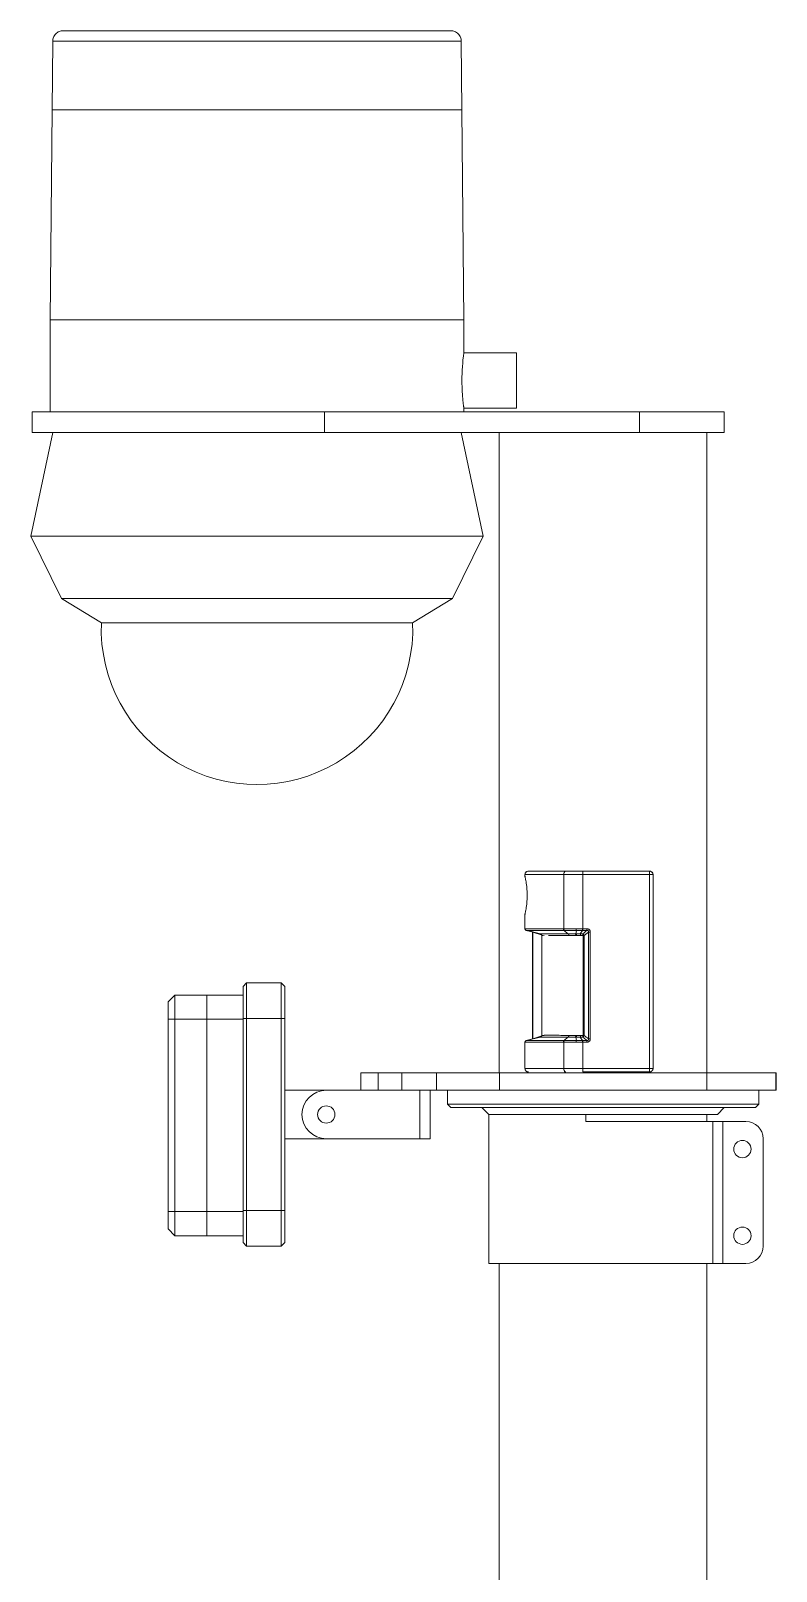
# Model space of a CAD drawing. Header units: millimetres. Extents: x 744 to 5705, y 930 to 4879.
# Drawn here: x 1997 to 2212.4, y 4434.3 to 4879.2 of the extents above; entities that cross this region are included whole.
import ezdxf

# ---------------------------------------------------------------- set-up
doc = ezdxf.new("R2010")
doc.units = ezdxf.units.MM
doc.header["$MEASUREMENT"] = 0

msp = doc.modelspace()

# ---------------------------------------------------------------- linework, layer by layer
at = {"color": 7, "linetype": 'Continuous', "lineweight": 15, "true_color": 0xffffff}
for p, q in [((2003.36, 4876.22), (2003.19, 4856.34)), ((2121.42, 4876.22), (2003.36, 4876.22)), ((2006.36, 4879.19), (2118.42, 4879.19)), ((2118.42, 4879.19), (2006.36, 4879.19)), ((2121.6, 4856.34), (2121.42, 4876.22)), ((2002.64, 4795.69), (2003.19, 4856.34)), ((2003.19, 4856.34), (2121.6, 4856.34)), ((2121.6, 4856.34), (2122.14, 4795.69)), ((2002.64, 4769.19), (2002.64, 4795.69)), ((2122.14, 4795.69), (2002.64, 4795.69)), ((2122.14, 4795.69), (2122.14, 4786.19)), ((2122.14, 4786.19), (2137.39, 4786.19)), ((2137.39, 4786.19), (2137.39, 4770.19)), ((2122.14, 4770.19), (2122.14, 4769.19)), ((2137.39, 4770.19), (2122.14, 4770.19)), ((1997.39, 4763.19), (1997.39, 4769.19)), ((2081.89, 4769.19), (1997.39, 4769.19)), ((2081.89, 4769.19), (2081.89, 4763.19)), ((2172.89, 4769.19), (2081.89, 4769.19)), ((2172.89, 4769.19), (2172.89, 4763.19)), ((2197.39, 4769.19), (2172.89, 4769.19)), ((2197.39, 4769.19), (2197.39, 4763.19)), ((1997.04, 4733.19), (2003.39, 4763.19)), ((2081.89, 4763.19), (1997.39, 4763.19)), ((2172.89, 4763.19), (2081.89, 4763.19)), ((2121.39, 4763.19), (2127.74, 4733.19)), ((2132.39, 4578.19), (2132.39, 4763.19)), ((2197.39, 4763.19), (2172.89, 4763.19)), ((2192.39, 4763.19), (2192.39, 4578.19)), ((2005.89, 4715.19), (1997.04, 4733.19)), ((2127.74, 4733.19), (1997.04, 4733.19)), ((2127.74, 4733.19), (2118.89, 4715.19)), ((2017.42, 4708.19), (2005.89, 4715.19)), ((2118.89, 4715.19), (2005.89, 4715.19)), ((2118.89, 4715.19), (2107.36, 4708.19)), ((2107.36, 4708.19), (2017.42, 4708.19)), ((2017.42, 4708.19), (2062.39, 4708.19)), ((2062.39, 4708.19), (2107.36, 4708.19)), ((2151.58, 4636.49), (2140.81, 4636.49)), ((2156.53, 4636.49), (2151.58, 4636.49)), ((2156.53, 4636.49), (2156.53, 4635.49)), ((2175.81, 4636.49), (2156.53, 4636.49)), ((2139.81, 4634.99), (2139.81, 4635.49)), ((2156.53, 4635.49), (2151.03, 4635.49)), ((2151.03, 4619.85), (2151.03, 4635.49)), ((2156.53, 4635.49), (2175.81, 4635.49)), ((2156.53, 4619.84), (2156.53, 4635.49)), ((2175.81, 4579.49), (2175.81, 4635.49)), ((2175.81, 4635.49), (2176.81, 4635.49)), ((2176.81, 4579.49), (2176.81, 4635.49)), ((2139.81, 4619.85), (2139.81, 4623.99)), ((2140.19, 4619.36), (2144.33, 4618.34)), ((2144.33, 4618.34), (2140.5, 4619.29)), ((2141.94, 4618.88), (2141.94, 4618.94)), ((2141.94, 4588.03), (2141.94, 4618.88)), ((2142.12, 4618.88), (2142.12, 4588.03)), ((2144.26, 4618.35), (2144.29, 4618.35)), ((2152.24, 4618.35), (2151.13, 4619.37)), ((2154.52, 4618.36), (2154.67, 4619.36)), ((2156.46, 4619.36), (2155.72, 4618.36)), ((2157.71, 4619.83), (2156.53, 4619.84)), ((2158.67, 4618.89), (2158.2, 4618.89)), ((2158.2, 4588.02), (2158.2, 4618.89)), ((2158.67, 4588.02), (2158.67, 4618.89)), ((2144.68, 4589.05), (2144.68, 4617.86)), ((2144.69, 4617.86), (2144.71, 4617.86)), ((2145.29, 4617.86), (2145.38, 4617.86)), ((2156.53, 4617.89), (2156.53, 4617.89)), ((2156.58, 4589.02), (2156.58, 4617.89)), ((2156.58, 4617.89), (2156.58, 4589.02)), ((2156.89, 4589.02), (2156.89, 4617.89)), ((2036.69, 4598.69), (2038.69, 4600.69)), ((2038.69, 4593.69), (2038.69, 4600.69)), ((2038.69, 4600.69), (2047.89, 4600.69)), ((2058.39, 4600.69), (2047.89, 4600.69)), ((2047.89, 4600.69), (2047.89, 4593.69)), ((2059.39, 4604.19), (2058.39, 4603.19)), ((2058.39, 4593.94), (2058.39, 4603.19)), ((2059.39, 4593.94), (2059.39, 4604.19)), ((2069.39, 4604.19), (2059.39, 4604.19)), ((2070.39, 4603.19), (2069.39, 4604.19)), ((2069.39, 4593.94), (2069.39, 4604.19)), ((2070.39, 4593.94), (2070.39, 4603.19)), ((2036.69, 4593.69), (2036.69, 4598.69)), ((2036.69, 4538.19), (2036.69, 4593.69)), ((2036.69, 4593.69), (2038.69, 4593.69)), ((2038.69, 4593.69), (2047.89, 4593.69)), ((2038.69, 4538.19), (2038.69, 4593.69)), ((2047.89, 4593.69), (2047.89, 4538.19)), ((2058.39, 4538.44), (2058.39, 4593.94)), ((2059.39, 4593.94), (2058.39, 4593.94)), ((2069.39, 4593.94), (2059.39, 4593.94)), ((2059.39, 4538.44), (2059.39, 4593.94)), ((2069.39, 4538.44), (2069.39, 4593.94)), ((2070.39, 4593.94), (2069.39, 4593.94)), ((2070.39, 4538.44), (2070.39, 4593.94)), ((2139.81, 4579.48), (2139.81, 4587.06)), ((2140.19, 4587.55), (2144.33, 4588.57)), ((2140.5, 4587.63), (2144.33, 4588.58)), ((2141.94, 4587.98), (2141.94, 4588.03)), ((2144.26, 4588.56), (2144.29, 4588.57)), ((2144.71, 4589.05), (2144.69, 4589.05)), ((2151.03, 4579.49), (2151.03, 4587.06)), ((2151.13, 4587.55), (2152.24, 4588.57)), ((2154.3, 4588.56), (2154.52, 4588.56)), ((2154.52, 4588.56), (2154.67, 4587.55)), ((2155.72, 4588.55), (2156.46, 4587.55)), ((2156.53, 4589.02), (2156.53, 4589.02)), ((2156.53, 4587.07), (2157.71, 4587.08)), ((2156.53, 4579.49), (2156.53, 4587.07)), ((2158.2, 4588.02), (2158.67, 4588.02)), ((2092.39, 4578.19), (2092.39, 4573.19)), ((2097.39, 4578.19), (2092.39, 4578.19)), ((2097.39, 4578.19), (2097.39, 4573.19)), ((2104.26, 4578.19), (2097.39, 4578.19)), ((2104.26, 4578.19), (2104.26, 4573.19)), ((2114.24, 4578.19), (2104.26, 4578.19)), ((2114.24, 4578.19), (2114.24, 4573.19)), ((2132.46, 4578.19), (2114.24, 4578.19)), ((2192.32, 4578.19), (2132.46, 4578.19)), ((2132.46, 4578.19), (2132.46, 4573.19)), ((2156.53, 4579.49), (2151.03, 4579.49)), ((2156.53, 4578.49), (2156.53, 4579.49)), ((2175.81, 4579.49), (2156.53, 4579.49)), ((2156.53, 4578.49), (2175.81, 4578.49)), ((2175.81, 4578.49), (2175.81, 4579.49)), ((2175.81, 4579.49), (2176.81, 4579.49)), ((2192.32, 4578.19), (2192.32, 4573.19)), ((2212.28, 4578.19), (2192.32, 4578.19)), ((2212.28, 4578.19), (2212.28, 4573.19)), ((2212.39, 4578.19), (2212.28, 4578.19)), ((2212.39, 4578.19), (2212.39, 4573.19)), ((2070.39, 4573.19), (2082.39, 4573.19)), ((2104.26, 4573.19), (2082.39, 4573.19)), ((2104.26, 4573.19), (2097.39, 4573.19)), ((2114.24, 4573.19), (2104.26, 4573.19)), ((2109.39, 4573.19), (2109.39, 4559.19)), ((2112.39, 4573.19), (2112.39, 4559.19)), ((2132.46, 4573.19), (2114.24, 4573.19)), ((2117.39, 4569.19), (2117.39, 4573.19)), ((2192.32, 4573.19), (2132.46, 4573.19)), ((2212.28, 4573.19), (2192.32, 4573.19)), ((2207.39, 4573.19), (2207.39, 4569.19)), ((2212.39, 4573.19), (2212.28, 4573.19)), ((2118.39, 4568.19), (2117.39, 4569.19)), ((2207.39, 4569.19), (2117.39, 4569.19)), ((2118.39, 4568.19), (2206.39, 4568.19)), ((2129.39, 4566.19), (2127.39, 4568.19)), ((2129.39, 4523.19), (2129.39, 4566.19)), ((2129.39, 4566.19), (2157.39, 4566.19)), ((2157.39, 4566.19), (2195.39, 4566.19)), ((2157.39, 4564.19), (2157.39, 4566.19)), ((2192.39, 4566.19), (2192.39, 4564.19)), ((2197.39, 4568.19), (2195.39, 4566.19)), ((2207.39, 4569.19), (2206.39, 4568.19)), ((2194.09, 4564.19), (2157.39, 4564.19)), ((2194.09, 4564.19), (2194.09, 4523.19)), ((2196.97, 4564.19), (2194.09, 4564.19)), ((2196.97, 4564.19), (2196.97, 4523.19)), ((2203.64, 4564.19), (2196.97, 4564.19)), ((2082.39, 4559.19), (2070.39, 4559.19)), ((2109.39, 4559.19), (2082.39, 4559.19)), ((2112.39, 4559.19), (2109.39, 4559.19)), ((2208.64, 4559.19), (2208.64, 4528.19)), ((2036.69, 4538.19), (2038.69, 4538.19)), ((2036.69, 4533.19), (2036.69, 4538.19)), ((2038.69, 4538.19), (2047.89, 4538.19)), ((2038.69, 4531.19), (2038.69, 4538.19)), ((2047.89, 4538.19), (2047.89, 4531.19)), ((2059.39, 4538.44), (2058.39, 4538.44)), ((2058.39, 4529.19), (2058.39, 4538.44)), ((2069.39, 4538.44), (2059.39, 4538.44)), ((2059.39, 4528.19), (2059.39, 4538.44)), ((2070.39, 4538.44), (2069.39, 4538.44)), ((2069.39, 4528.19), (2069.39, 4538.44)), ((2070.39, 4529.19), (2070.39, 4538.44)), ((2036.69, 4533.19), (2038.69, 4531.19)), ((2038.69, 4531.19), (2047.89, 4531.19)), ((2058.39, 4531.19), (2047.89, 4531.19)), ((2058.39, 4529.19), (2059.39, 4528.19)), ((2069.39, 4528.19), (2070.39, 4529.19)), ((2059.39, 4528.19), (2069.39, 4528.19)), ((2194.09, 4523.19), (2129.39, 4523.19)), ((2132.39, 4031.37), (2132.39, 4523.19)), ((2192.39, 4523.19), (2192.39, 4025.18)), ((2196.97, 4523.19), (2194.09, 4523.19)), ((2203.64, 4523.19), (2196.97, 4523.19))]:
    msp.add_line(p, q, dxfattribs=at)
at = {"color": 8, "linetype": 'Continuous', "lineweight": 15, "true_color": 0x808080}
for p, q in [((2142.12, 4618.88), (2144.73, 4618.03)), ((2151.03, 4617.86), (2151.03, 4617.86)), ((2058.39, 4593.69), (2047.89, 4593.69)), ((2144.71, 4588.88), (2142.12, 4588.03)), ((2058.39, 4538.19), (2047.89, 4538.19))]:
    msp.add_line(p, q, dxfattribs=at)
at = {"color": 7, "linetype": 'Continuous', "lineweight": 15, "true_color": 0xffffff}
for points in [[(2151.58, 4636.49), (2151.47, 4636.47), (2151.37, 4636.41), (2151.27, 4636.32), (2151.19, 4636.19), (2151.12, 4636.04), (2151.07, 4635.87), (2151.04, 4635.68), (2151.03, 4635.49)], [(2151.58, 4578.49), (2151.47, 4578.51), (2151.37, 4578.56), (2151.27, 4578.65), (2151.19, 4578.78), (2151.12, 4578.93), (2151.07, 4579.1), (2151.04, 4579.29), (2151.03, 4579.49)]]:
    msp.add_lwpolyline(points, dxfattribs=at)
for centre in [(2082.39, 4566.19), (2202.64, 4556.19), (2202.64, 4531.19)]:
    msp.add_circle(centre, 2.5, dxfattribs=at)
for centre, radius, start, end in [((2181.88, 4778.16), 60.28, 172.3392, 179.9663), ((2062.39, 4706.49), 45, 177.835, 2.165), ((2175.81, 4635.49), 1, 360, 90), ((2140.31, 4619.85), 0.5, 180, 256.174), ((2144.21, 4617.86), 0.5, 359.9645, 76.0557), ((2151.98, 4617.91), 0.508, 354.4049, 59.0043), ((2155.69, 4619.76), 1.09, 175.501, 201.4085), ((2155.19, 4617.94), 0.672, 354.867, 38.4704), ((2140.31, 4587.06), 0.5, 103.826, 180), ((2144.21, 4589.05), 0.5, 283.9443, 0.0355), ((2151.98, 4589), 0.508, 300.9957, 5.5951), ((2155.69, 4587.15), 1.09, 158.5914, 184.4991), ((2155.19, 4588.97), 0.672, 321.5296, 5.133), ((2082.39, 4566.19), 7, 90, 270), ((2203.64, 4559.19), 5, 0, 90), ((2203.64, 4528.19), 5, 270, 360)]:
    msp.add_arc(centre, radius, start, end, dxfattribs=at)
for points, knots in [([(2006.36, 4879.19), (2006.01, 4879.19), (2005.63, 4879.13), (2004.9, 4878.84), (2004.54, 4878.61), (2003.96, 4878.04), (2003.73, 4877.68), (2003.43, 4876.95), (2003.37, 4876.57), (2003.36, 4876.22)], [0, 0, 0, 0, 0.25, 0.25, 0.5, 0.5, 0.75, 0.75, 1, 1, 1, 1]), ([(2006.36, 4879.19), (2006.01, 4879.19), (2005.63, 4879.13), (2004.9, 4878.84), (2004.54, 4878.61), (2003.96, 4878.04), (2003.73, 4877.68), (2003.43, 4876.95), (2003.37, 4876.57), (2003.36, 4876.22)], [0, 0, 0, 0, 0.25, 0.25, 0.5, 0.5, 0.75, 0.75, 1, 1, 1, 1]), ([(2118.42, 4879.19), (2118.77, 4879.19), (2119.15, 4879.13), (2119.88, 4878.84), (2120.24, 4878.61), (2120.82, 4878.04), (2121.05, 4877.68), (2121.35, 4876.95), (2121.41, 4876.57), (2121.42, 4876.22)], [0, 0, 0, 0, 0.25, 0.25, 0.5, 0.5, 0.75, 0.75, 1, 1, 1, 1]), ([(2118.42, 4879.19), (2118.77, 4879.19), (2119.15, 4879.13), (2119.88, 4878.84), (2120.24, 4878.61), (2120.82, 4878.04), (2121.05, 4877.68), (2121.35, 4876.95), (2121.41, 4876.57), (2121.42, 4876.22)], [0, 0, 0, 0, 0.25, 0.25, 0.5, 0.5, 0.75, 0.75, 1, 1, 1, 1]), ([(2121.6, 4778.19), (2121.6, 4777.67), (2121.61, 4777.15), (2121.63, 4776.38), (2121.64, 4776.13), (2121.66, 4775.62), (2121.67, 4775.37), (2121.71, 4774.65), (2121.74, 4774.19), (2121.8, 4773.32), (2121.84, 4772.91), (2121.91, 4772.17), (2121.94, 4771.84), (2121.99, 4771.4), (2122.01, 4771.27), (2122.04, 4771.02), (2122.06, 4770.8), (2122.09, 4770.62), (2122.11, 4770.47), (2122.11, 4770.4), (2122.13, 4770.25), (2122.14, 4770.19), (2122.14, 4770.19)], [0, 0, 0, 0, 0.125, 0.125, 0.1875, 0.1875, 0.25, 0.25, 0.375, 0.375, 0.5, 0.5, 0.625, 0.625, 0.6875, 0.6875, 0.75, 0.8125, 0.8125, 0.875, 0.875, 1, 1, 1, 1]), ([(2139.81, 4635.49), (2139.82, 4635.61), (2139.84, 4635.81), (2139.97, 4636.04), (2140.09, 4636.2), (2140.25, 4636.33), (2140.49, 4636.45), (2140.68, 4636.47), (2140.81, 4636.49)], [0, 0, 0, 0, 0.2394566, 0.3683604, 0.4999997, 0.631639, 0.7605429, 1, 1, 1, 1]), ([(2175.79, 4636.49), (2175.86, 4636.48), (2175.99, 4636.48), (2176.23, 4636.4), (2176.45, 4636.26), (2176.61, 4636.06), (2176.71, 4635.88), (2176.77, 4635.69), (2176.78, 4635.55), (2176.79, 4635.49)], [0, 0, 0, 0, 0.120435, 0.243889, 0.4927194, 0.6163145, 0.7430413, 0.8718494, 1, 1, 1, 1]), ([(2175.81, 4635.49), (2175.81, 4635.52), (2175.81, 4635.58), (2175.81, 4635.67), (2175.81, 4635.76), (2175.81, 4635.89), (2175.81, 4636.04), (2175.81, 4636.19), (2175.81, 4636.32), (2175.81, 4636.41), (2175.81, 4636.47), (2175.81, 4636.48), (2175.81, 4636.49)], [0, 0, 0, 0, 0.058118, 0.117237, 0.177804, 0.240244, 0.365796, 0.500193, 0.618101, 0.760132, 0.841463, 1, 1, 1, 1]), ([(2151.03, 4635.49), (2149.31, 4635.49), (2146.16, 4635.49), (2142.56, 4635.49), (2141.07, 4635.49), (2140.06, 4635.49), (2139.81, 4635.49), (2139.81, 4635.49), (2140.06, 4635.49), (2141.07, 4635.49), (2141.82, 4635.49), (2143.76, 4635.49), (2144.96, 4635.49), (2151.03, 4635.49), (2151.03, 4635.49)], [0, 0, 0, 0, 0.125, 0.25, 0.375, 0.375, 0.5, 0.5, 0.625, 0.625, 0.75, 0.75, 0.875, 1, 1, 1, 1]), ([(2139.84, 4634.81), (2139.83, 4634.84), (2139.81, 4634.9), (2139.81, 4634.96), (2139.81, 4634.99)], [0, 0, 0, 0, 0.514536, 1, 1, 1, 1]), ([(2140.39, 4631.01), (2140.38, 4631.21), (2140.32, 4632.1), (2140.12, 4633.49), (2139.88, 4634.71), (2139.77, 4635.14), (2139.88, 4634.71), (2140.12, 4633.49), (2140.33, 4631.96), (2140.43, 4630.58), (2140.44, 4629.85), (2140.45, 4629.49)], [0, 0, 0, 0, 0.03899, 0.175497, 0.313049, 0.451293, 0.589538, 0.727091, 0.863598, 0.931861, 1, 1, 1, 1]), ([(2140.45, 4629.49), (2140.44, 4629.13), (2140.43, 4628.41), (2140.33, 4627.02), (2140.12, 4625.5), (2139.87, 4624.28), (2139.77, 4623.84), (2139.87, 4624.3), (2140.07, 4625.15), (2140.17, 4625.95), (2140.19, 4626.12)], [0, 0, 0, 0, 0.0788307, 0.1578041, 0.3157198, 0.4748487, 0.6347745, 0.794702, 0.9538297, 1, 1, 1, 1]), ([(2140.39, 4627.9), (2140.4, 4628.07), (2140.44, 4628.58), (2140.44, 4629.13), (2140.45, 4629.49)], [0, 0, 0, 0, 0.33278, 1, 1, 1, 1]), ([(2139.81, 4623.99), (2139.81, 4624.02), (2139.81, 4624.09), (2139.83, 4624.15), (2139.84, 4624.18)], [0, 0, 0, 0, 0.485463, 1, 1, 1, 1]), ([(2150.91, 4619.85), (2150.78, 4619.85), (2150.52, 4619.85), (2150.14, 4619.85), (2149.76, 4619.85), (2149.39, 4619.85), (2149.03, 4619.85), (2148.67, 4619.85), (2148.31, 4619.85), (2147.96, 4619.85), (2147.62, 4619.85), (2147.28, 4619.85), (2146.95, 4619.85), (2146.63, 4619.85), (2146.31, 4619.85), (2146, 4619.85), (2145.7, 4619.85), (2145.4, 4619.85), (2145.11, 4619.85), (2144.83, 4619.85), (2144.55, 4619.85), (2144.28, 4619.85), (2144.02, 4619.85), (2143.77, 4619.85), (2143.52, 4619.85), (2143.28, 4619.85), (2143.05, 4619.85), (2142.83, 4619.85), (2142.61, 4619.85), (2142.4, 4619.85), (2142.2, 4619.85), (2142.01, 4619.85), (2141.82, 4619.85), (2141.64, 4619.85), (2141.47, 4619.85), (2141.31, 4619.85), (2141.16, 4619.85), (2141.01, 4619.85), (2140.88, 4619.85), (2140.75, 4619.85), (2140.63, 4619.85), (2140.51, 4619.85), (2140.41, 4619.85), (2140.31, 4619.85), (2140.23, 4619.85), (2140.15, 4619.85), (2140.08, 4619.85), (2140.01, 4619.85), (2139.96, 4619.85), (2139.91, 4619.85), (2139.87, 4619.85), (2139.84, 4619.85), (2139.82, 4619.85), (2139.81, 4619.85), (2139.81, 4619.85), (2139.81, 4619.85)], [0, 0, 0, 0, 0.019156, 0.0383, 0.057434, 0.076556, 0.095667, 0.114768, 0.133857, 0.152935, 0.172002, 0.191058, 0.210103, 0.229137, 0.24816, 0.267172, 0.286172, 0.305162, 0.32414, 0.343108, 0.362064, 0.38101, 0.399944, 0.418867, 0.437779, 0.456681, 0.475571, 0.49445, 0.513318, 0.532174, 0.55102, 0.569855, 0.588679, 0.607491, 0.626293, 0.645083, 0.663863, 0.682631, 0.701388, 0.720134, 0.73887, 0.757594, 0.776307, 0.795009, 0.8137, 0.832379, 0.851048, 0.869706, 0.888353, 0.906988, 0.925613, 0.944226, 0.962828, 0.98142, 1, 1, 1, 1]), ([(2151.13, 4619.37), (2150.99, 4619.37), (2150.72, 4619.37), (2150.33, 4619.37), (2149.95, 4619.37), (2149.58, 4619.37), (2149.23, 4619.37), (2148.88, 4619.37), (2148.55, 4619.37), (2148.23, 4619.37), (2147.92, 4619.37), (2147.62, 4619.37), (2147.33, 4619.37), (2147.05, 4619.37), (2146.79, 4619.37), (2146.53, 4619.37), (2146.28, 4619.37), (2146.05, 4619.37), (2145.82, 4619.37), (2145.6, 4619.37), (2145.39, 4619.37), (2145.19, 4619.37), (2145, 4619.37), (2144.82, 4619.37), (2144.64, 4619.37), (2144.47, 4619.37), (2144.31, 4619.37), (2144.16, 4619.37), (2144.01, 4619.37), (2143.87, 4619.37), (2143.74, 4619.37), (2143.62, 4619.37), (2143.5, 4619.37), (2143.39, 4619.37), (2143.28, 4619.37), (2143.18, 4619.37), (2142.97, 4619.37), (2142.66, 4619.37), (2142.27, 4619.37), (2141.91, 4619.37), (2141.59, 4619.37), (2141.3, 4619.37), (2141.04, 4619.37), (2140.81, 4619.37), (2140.62, 4619.36), (2140.47, 4619.36), (2140.34, 4619.36), (2140.25, 4619.36), (2140.2, 4619.36), (2140.19, 4619.36), (2140.19, 4619.36)], [0, 0, 0, 0, 0.0203259, 0.0402997, 0.0599214, 0.0791911, 0.0981087, 0.1166742, 0.1348876, 0.1527489, 0.170258, 0.187415, 0.2042199, 0.2206726, 0.2367733, 0.2525219, 0.2679185, 0.2829631, 0.2976558, 0.3119966, 0.3259853, 0.3396221, 0.3529069, 0.3658398, 0.3784205, 0.3906493, 0.402526, 0.4140507, 0.4252233, 0.4360439, 0.4465124, 0.4566289, 0.4663933, 0.4758058, 0.4848662, 0.4935746, 0.5019309, 0.5402405, 0.5785508, 0.6168621, 0.6551738, 0.6934858, 0.7317978, 0.77011, 0.8084229, 0.8467369, 0.8850517, 0.9233672, 0.9616833, 1, 1, 1, 1]), ([(2144.67, 4617.86), (2144.67, 4617.91), (2144.66, 4618.02), (2144.57, 4618.17), (2144.45, 4618.29), (2144.35, 4618.33), (2144.3, 4618.34)], [0, 0, 0, 0, 0.2430197, 0.4999626, 0.7569253, 1, 1, 1, 1]), ([(2152.24, 4618.35), (2152.13, 4618.34), (2151.9, 4618.34), (2151.56, 4618.34), (2151.23, 4618.34), (2150.91, 4618.34), (2150.59, 4618.34), (2150.27, 4618.34), (2149.96, 4618.34), (2149.66, 4618.34), (2149.37, 4618.34), (2149.01, 4618.34), (2148.46, 4618.34), (2147.75, 4618.34), (2147.12, 4618.34), (2146.62, 4618.34), (2146.24, 4618.34), (2145.88, 4618.34), (2145.56, 4618.34), (2145.27, 4618.34), (2145.02, 4618.34), (2144.81, 4618.34), (2144.63, 4618.34), (2144.49, 4618.34), (2144.39, 4618.34), (2144.35, 4618.34), (2144.33, 4618.34)], [0, 0, 0, 0, 0.024702, 0.049484, 0.07434, 0.099266, 0.124256, 0.149306, 0.174411, 0.199564, 0.224762, 0.249998, 0.294245, 0.375002, 0.45568, 0.499997, 0.551041, 0.601961, 0.652715, 0.703262, 0.753559, 0.803569, 0.853254, 0.902577, 0.951503, 1, 1, 1, 1]), ([(2150.91, 4619.85), (2150.91, 4619.75), (2150.93, 4619.63), (2151.01, 4619.45), (2151.07, 4619.39), (2151.13, 4619.37)], [0, 0, 0, 0, 0.5, 0.5, 1, 1, 1, 1]), ([(2151.13, 4619.37), (2151.09, 4619.39), (2151.05, 4619.45), (2151.01, 4619.63), (2151.01, 4619.75), (2151.03, 4619.85)], [0, 0, 0, 0, 0.5, 0.5, 1, 1, 1, 1]), ([(2154.6, 4619.85), (2154.49, 4619.85), (2154.28, 4619.85), (2153.96, 4619.85), (2153.65, 4619.85), (2153.34, 4619.85), (2153.04, 4619.85), (2152.73, 4619.85), (2152.44, 4619.85), (2152.14, 4619.85), (2151.86, 4619.85), (2151.57, 4619.85), (2151.3, 4619.85), (2151.12, 4619.85), (2151.03, 4619.85)], [0, 0, 0, 0, 0.083826, 0.167563, 0.25121, 0.334767, 0.418235, 0.501613, 0.584901, 0.6681, 0.751209, 0.834229, 0.917159, 1, 1, 1, 1]), ([(2151.24, 4619.37), (2151.18, 4619.39), (2151.12, 4619.45), (2151.05, 4619.63), (2151.03, 4619.75), (2151.03, 4619.85)], [0, 0, 0, 0, 0.5, 0.5, 1, 1, 1, 1]), ([(2154.29, 4618.35), (2154.26, 4618.35), (2154.13, 4618.35), (2153.81, 4618.35), (2153.35, 4618.35), (2152.79, 4618.35), (2152.43, 4618.35), (2152.24, 4618.35)], [0, 0, 0, 0, 0.054907, 0.172968, 0.448544, 0.716617, 1, 1, 1, 1]), ([(2154.29, 4618.35), (2154.35, 4618.33), (2154.4, 4618.26), (2154.48, 4618.09), (2154.5, 4617.97), (2154.5, 4617.87)], [0, 0, 0, 0, 0.5, 0.5, 1, 1, 1, 1]), ([(2154.71, 4617.87), (2154.71, 4617.98), (2154.69, 4618.09), (2154.62, 4618.27), (2154.57, 4618.33), (2154.52, 4618.36)], [0, 0, 0, 0, 0.5, 0.5, 1, 1, 1, 1]), ([(2156.46, 4619.84), (2156.36, 4619.84), (2156.16, 4619.84), (2155.85, 4619.84), (2155.54, 4619.85), (2155.23, 4619.85), (2154.92, 4619.85), (2154.71, 4619.85), (2154.6, 4619.85)], [0, 0, 0, 0, 0.160637, 0.323686, 0.489146, 0.657019, 0.827303, 1, 1, 1, 1]), ([(2156.46, 4619.36), (2156.46, 4619.38), (2156.46, 4619.45), (2156.46, 4619.63), (2156.46, 4619.74), (2156.46, 4619.84)], [0, 0, 0, 0, 0.5, 0.5, 1, 1, 1, 1]), ([(2156.46, 4619.36), (2156.46, 4619.37), (2156.47, 4619.38), (2156.48, 4619.41), (2156.48, 4619.45), (2156.49, 4619.5), (2156.5, 4619.56), (2156.51, 4619.63), (2156.52, 4619.7), (2156.52, 4619.77), (2156.53, 4619.82), (2156.53, 4619.84)], [0, 0, 0, 0, 0.101759, 0.208234, 0.318656, 0.432033, 0.547195, 0.662854, 0.777691, 0.890447, 1, 1, 1, 1]), ([(2156.89, 4617.89), (2156.88, 4617.99), (2156.84, 4618.11), (2156.68, 4618.29), (2156.57, 4618.35), (2156.47, 4618.36)], [0, 0, 0, 0, 0.5, 0.5, 1, 1, 1, 1]), ([(2156.58, 4617.89), (2156.58, 4617.91), (2156.58, 4617.95), (2156.57, 4618.01), (2156.57, 4618.07), (2156.56, 4618.13), (2156.54, 4618.2), (2156.52, 4618.3), (2156.48, 4618.34), (2156.47, 4618.36)], [0, 0, 0, 0, 0.094764, 0.192596, 0.293193, 0.396139, 0.500926, 0.714907, 1, 1, 1, 1]), ([(2156.89, 4617.89), (2157.09, 4618.04), (2157.52, 4618.37), (2157.96, 4618.71), (2158.2, 4618.89)], [0, 0, 0, 0, 0.451584, 1, 1, 1, 1]), ([(2158.67, 4618.89), (2158.67, 4618.92), (2158.67, 4618.99), (2158.65, 4619.08), (2158.63, 4619.17), (2158.59, 4619.29), (2158.52, 4619.43), (2158.39, 4619.57), (2158.25, 4619.69), (2158.08, 4619.77), (2157.9, 4619.82), (2157.77, 4619.83), (2157.71, 4619.83)], [0, 0, 0, 0, 0.06347, 0.125931, 0.187978, 0.250216, 0.375135, 0.500112, 0.624193, 0.750031, 0.873796, 1, 1, 1, 1]), ([(2157.71, 4619.83), (2157.71, 4619.73), (2157.71, 4619.62), (2157.71, 4619.44), (2157.71, 4619.38), (2157.71, 4619.35)], [0, 0, 0, 0, 0.5, 0.5, 1, 1, 1, 1]), ([(2157.71, 4619.35), (2157.73, 4619.35), (2157.78, 4619.36), (2157.85, 4619.35), (2157.92, 4619.33), (2158, 4619.3), (2158.1, 4619.22), (2158.17, 4619.12), (2158.2, 4618.99), (2158.2, 4618.93), (2158.2, 4618.89)], [0, 0, 0, 0, 0.097423, 0.186052, 0.265163, 0.39262, 0.511131, 0.748648, 0.86795, 1, 1, 1, 1]), ([(2144.71, 4617.86), (2144.7, 4617.86), (2144.68, 4617.86), (2144.68, 4617.86), (2144.68, 4617.86)], [0, 0, 0, 0, 0.656506, 1, 1, 1, 1]), ([(2145.1, 4617.87), (2145, 4617.87), (2144.75, 4617.86), (2144.72, 4617.86), (2144.7, 4617.86)], [0, 0, 0, 0, 0.356453, 1, 1, 1, 1]), ([(2145.38, 4617.86), (2145.34, 4617.86), (2145.28, 4617.86), (2145.26, 4617.86), (2145.25, 4617.86)], [0, 0, 0, 0, 0.602154, 1, 1, 1, 1]), ([(2146.65, 4617.85), (2146.77, 4617.85), (2147.39, 4617.85), (2149.3, 4617.86), (2151.43, 4617.86), (2152.49, 4617.86)], [0, 0, 0, 0, 0.101825, 0.556576, 1, 1, 1, 1]), ([(2152.49, 4617.86), (2151.22, 4617.86), (2149.7, 4617.86), (2148.72, 4617.86), (2148.56, 4617.86)], [0, 0, 0, 0, 0.8361557, 1, 1, 1, 1]), ([(2152.49, 4617.86), (2152.81, 4617.86), (2153.46, 4617.86), (2154.15, 4617.87), (2154.5, 4617.87)], [0.187766, 0.187766, 0.187766, 0.187766, 1.474746, 2.760094, 2.760094, 2.760094, 2.760094]), ([(2152.49, 4617.86), (2152.6, 4617.86), (2152.83, 4617.86), (2153.18, 4617.86), (2153.52, 4617.86), (2153.85, 4617.87), (2154.18, 4617.87), (2154.39, 4617.87), (2154.5, 4617.87)], [0, 0, 0, 0, 0.180375, 0.355232, 0.524593, 0.688487, 0.846944, 1, 1, 1, 1]), ([(2047.89, 4531.19), (2047.89, 4531.26), (2047.89, 4531.39), (2047.89, 4532.47), (2047.89, 4534.16), (2047.89, 4535.93), (2047.89, 4537.2), (2047.89, 4537.78), (2047.89, 4538.02), (2047.89, 4538.09), (2047.89, 4538.13), (2047.89, 4538.15), (2047.89, 4538.16), (2047.89, 4538.16), (2047.89, 4538.17), (2047.89, 4538.17), (2047.89, 4538.17), (2047.89, 4538.17), (2047.89, 4538.17), (2047.89, 4538.17), (2047.89, 4538.17), (2047.89, 4538.17), (2047.89, 4538.17), (2047.89, 4538.17), (2047.89, 4538.17), (2047.89, 4538.18), (2047.89, 4538.23), (2047.89, 4544.84), (2047.89, 4557.39), (2047.89, 4572.89), (2047.89, 4583.29), (2047.89, 4588.49), (2047.89, 4591.09), (2047.89, 4592.39), (2047.89, 4593.04), (2047.89, 4593.37), (2047.89, 4593.53), (2047.89, 4593.61), (2047.89, 4593.65), (2047.89, 4593.67), (2047.89, 4593.68), (2047.89, 4593.69), (2047.89, 4593.69), (2047.89, 4593.69), (2047.89, 4593.69), (2047.89, 4593.69), (2047.89, 4593.69), (2047.89, 4593.69), (2047.89, 4593.69), (2047.89, 4593.69), (2047.89, 4594.4), (2047.89, 4595.89), (2047.89, 4597.94), (2047.89, 4599.58), (2047.89, 4600.39), (2047.89, 4600.64), (2047.89, 4600.68), (2047.89, 4600.69), (2047.89, 4600.69), (2047.89, 4600.69), (2047.89, 4600.69), (2047.89, 4600.69), (2047.89, 4600.69), (2047.89, 4600.69), (2047.89, 4600.69), (2047.89, 4600.69), (2047.89, 4600.69), (2047.89, 4600.69), (2047.89, 4600.69), (2047.89, 4600.69), (2047.89, 4600.69), (2047.89, 4600.69), (2047.89, 4600.69), (2047.89, 4600.69), (2047.89, 4600.69), (2047.89, 4600.69), (2047.89, 4600.69), (2047.89, 4600.69), (2047.89, 4600.69)], [0, 0, 0, 0, 0.026623, 0.055357, 0.08481, 0.113369, 0.126913, 0.133437, 0.13503, 0.135829, 0.13623, 0.13643, 0.13653, 0.13658, 0.136605, 0.136618, 0.136624, 0.136627, 0.136629, 0.136629, 0.13663, 0.13663, 0.13663, 0.136634, 0.136665, 0.136748, 0.137061, 0.138271, 0.384906, 0.607902, 0.719399, 0.775148, 0.803023, 0.81696, 0.823929, 0.827413, 0.829155, 0.830026, 0.830462, 0.830679, 0.830788, 0.830843, 0.83087, 0.830884, 0.83089, 0.830894, 0.830896, 0.830896, 0.830897, 0.830897, 0.830897, 0.85752, 0.886255, 0.915707, 0.944266, 0.957811, 0.964334, 0.965927, 0.966727, 0.967127, 0.967327, 0.967427, 0.967477, 0.967502, 0.967515, 0.967521, 0.967524, 0.967526, 0.967527, 0.967527, 0.967527, 0.967527, 0.967532, 0.967569, 0.967673, 0.96807, 0.969618, 1, 1, 1, 1]), ([(2047.89, 4531.19), (2047.89, 4531.19), (2047.89, 4531.19), (2047.89, 4531.19), (2047.89, 4531.19), (2047.89, 4531.19), (2047.89, 4531.19), (2047.89, 4531.2), (2047.89, 4531.2), (2047.89, 4531.25), (2047.89, 4531.42), (2047.89, 4531.81), (2047.89, 4532.39), (2047.89, 4533.13), (2047.89, 4534.01), (2047.89, 4535.01), (2047.89, 4535.89), (2047.89, 4536.6), (2047.89, 4537.13), (2047.89, 4537.66), (2047.89, 4538.13), (2047.89, 4538.54), (2047.89, 4538.89), (2047.89, 4539.23), (2047.89, 4539.58), (2047.89, 4539.93), (2047.89, 4540.27), (2047.89, 4540.62), (2047.89, 4540.96), (2047.89, 4541.31), (2047.89, 4541.66), (2047.89, 4542), (2047.89, 4542.35), (2047.89, 4542.7), (2047.89, 4543.04), (2047.89, 4543.39), (2047.89, 4543.74), (2047.89, 4544.08), (2047.89, 4544.43), (2047.89, 4544.77), (2047.89, 4545.12), (2047.89, 4545.47), (2047.89, 4545.81), (2047.89, 4546.16), (2047.89, 4546.51), (2047.89, 4546.85), (2047.89, 4547.2), (2047.89, 4547.54), (2047.89, 4547.89), (2047.89, 4548.24), (2047.89, 4548.58), (2047.89, 4548.93), (2047.89, 4549.28), (2047.89, 4549.62), (2047.89, 4549.97), (2047.89, 4550.32), (2047.89, 4550.66), (2047.89, 4551.01), (2047.89, 4551.35), (2047.89, 4551.7), (2047.89, 4552.05), (2047.89, 4552.39), (2047.89, 4552.74), (2047.89, 4553.09), (2047.89, 4553.43), (2047.89, 4553.78), (2047.89, 4554.12), (2047.89, 4554.47), (2047.89, 4554.82), (2047.89, 4555.16), (2047.89, 4555.51), (2047.89, 4555.86), (2047.89, 4556.2), (2047.89, 4556.55), (2047.89, 4556.9), (2047.89, 4557.24), (2047.89, 4557.59), (2047.89, 4557.93), (2047.89, 4558.28), (2047.89, 4558.63), (2047.89, 4558.97), (2047.89, 4559.32), (2047.89, 4559.67), (2047.89, 4560.01), (2047.89, 4560.36), (2047.89, 4560.7), (2047.89, 4561.05), (2047.89, 4561.4), (2047.89, 4561.74), (2047.89, 4562.09), (2047.89, 4562.44), (2047.89, 4562.78), (2047.89, 4563.13), (2047.89, 4563.47), (2047.89, 4563.82), (2047.89, 4564.17), (2047.89, 4564.51), (2047.89, 4564.86), (2047.89, 4565.21), (2047.89, 4565.55), (2047.89, 4565.9), (2047.89, 4566.25), (2047.89, 4566.59), (2047.89, 4566.94), (2047.89, 4567.28), (2047.89, 4567.63), (2047.89, 4567.98), (2047.89, 4568.32), (2047.89, 4568.67), (2047.89, 4569.02), (2047.89, 4569.36), (2047.89, 4569.71), (2047.89, 4570.05), (2047.89, 4570.4), (2047.89, 4570.75), (2047.89, 4571.09), (2047.89, 4571.44), (2047.89, 4571.79), (2047.89, 4572.13), (2047.89, 4572.48), (2047.89, 4572.83), (2047.89, 4573.17), (2047.89, 4573.52), (2047.89, 4575.23), (2047.89, 4578.32), (2047.89, 4582.78), (2047.89, 4587.24), (2047.89, 4590.58), (2047.89, 4592.66), (2047.89, 4593.33), (2047.89, 4593.72), (2047.89, 4594.07), (2047.89, 4594.68), (2047.89, 4595.59), (2047.89, 4596.65), (2047.89, 4597.66), (2047.89, 4598.57), (2047.89, 4599.35), (2047.89, 4599.96), (2047.89, 4600.29), (2047.89, 4600.46), (2047.89, 4600.53), (2047.89, 4600.59), (2047.89, 4600.64), (2047.89, 4600.67), (2047.89, 4600.69), (2047.89, 4600.69), (2047.89, 4600.69)], [0, 0, 0, 0, 0.006489, 0.012979, 0.019468, 0.025957, 0.032446, 0.033964, 0.035638, 0.042155, 0.055689, 0.070002, 0.084323, 0.099087, 0.113858, 0.12826, 0.142669, 0.149361, 0.156015, 0.162671, 0.169368, 0.173694, 0.178021, 0.182348, 0.186674, 0.191001, 0.195327, 0.199654, 0.20398, 0.208307, 0.212633, 0.21696, 0.221286, 0.225613, 0.229939, 0.234266, 0.238592, 0.242919, 0.247245, 0.251572, 0.255898, 0.260225, 0.264551, 0.268878, 0.273204, 0.277531, 0.281857, 0.286184, 0.29051, 0.294837, 0.299163, 0.30349, 0.307816, 0.312143, 0.316469, 0.320796, 0.325122, 0.329449, 0.333775, 0.338102, 0.342428, 0.346755, 0.351082, 0.355408, 0.359735, 0.364061, 0.368388, 0.372714, 0.377041, 0.381367, 0.385694, 0.39002, 0.394347, 0.398673, 0.403, 0.407326, 0.411653, 0.415979, 0.420306, 0.424632, 0.428959, 0.433285, 0.437612, 0.441938, 0.446265, 0.450591, 0.454918, 0.459244, 0.463571, 0.467897, 0.472224, 0.47655, 0.480877, 0.485203, 0.48953, 0.493856, 0.498183, 0.502509, 0.506836, 0.511162, 0.515489, 0.519816, 0.524142, 0.528469, 0.532795, 0.537122, 0.541448, 0.545775, 0.550101, 0.554428, 0.558754, 0.563081, 0.567407, 0.571734, 0.57606, 0.580387, 0.584713, 0.58904, 0.593366, 0.597693, 0.602019, 0.606346, 0.610672, 0.614999, 0.670703, 0.726406, 0.78211, 0.837814, 0.851547, 0.859967, 0.863074, 0.866265, 0.872783, 0.886316, 0.90063, 0.91495, 0.929715, 0.944486, 0.958888, 0.973296, 0.977128, 0.980942, 0.984745, 0.988545, 0.992349, 0.996165, 1, 1, 1, 1]), ([(2139.81, 4587.06), (2139.81, 4587.06), (2139.81, 4587.06), (2139.82, 4587.06), (2139.84, 4587.06), (2139.87, 4587.06), (2139.91, 4587.06), (2139.96, 4587.06), (2140.01, 4587.06), (2140.08, 4587.06), (2140.15, 4587.06), (2140.23, 4587.06), (2140.31, 4587.06), (2140.41, 4587.06), (2140.51, 4587.06), (2140.63, 4587.06), (2140.75, 4587.06), (2140.88, 4587.06), (2141.01, 4587.06), (2141.16, 4587.06), (2141.31, 4587.06), (2141.47, 4587.06), (2141.64, 4587.06), (2141.82, 4587.06), (2142.01, 4587.06), (2142.2, 4587.06), (2142.4, 4587.06), (2142.61, 4587.06), (2142.83, 4587.06), (2143.05, 4587.06), (2143.28, 4587.06), (2143.52, 4587.06), (2143.77, 4587.06), (2144.02, 4587.06), (2144.28, 4587.06), (2144.55, 4587.06), (2144.83, 4587.06), (2145.11, 4587.06), (2145.4, 4587.06), (2145.7, 4587.06), (2146, 4587.06), (2146.31, 4587.06), (2146.63, 4587.06), (2146.95, 4587.06), (2147.28, 4587.06), (2147.62, 4587.06), (2147.96, 4587.06), (2148.31, 4587.06), (2148.67, 4587.06), (2149.03, 4587.06), (2149.39, 4587.06), (2149.76, 4587.06), (2150.14, 4587.06), (2150.52, 4587.06), (2150.78, 4587.06), (2150.91, 4587.06)], [0, 0, 0, 0, 0.01858, 0.037171, 0.055774, 0.074387, 0.093011, 0.111647, 0.130293, 0.148951, 0.16762, 0.186299, 0.20499, 0.223692, 0.242405, 0.261129, 0.279864, 0.29861, 0.317368, 0.336136, 0.354915, 0.373706, 0.392507, 0.41132, 0.430144, 0.448978, 0.467824, 0.486681, 0.505549, 0.524428, 0.543318, 0.562219, 0.581131, 0.600054, 0.618989, 0.637934, 0.656891, 0.675858, 0.694837, 0.713827, 0.732827, 0.751839, 0.770862, 0.789896, 0.808941, 0.827997, 0.847064, 0.866142, 0.885232, 0.904332, 0.923444, 0.942566, 0.9617, 0.980844, 1, 1, 1, 1]), ([(2140.19, 4587.55), (2140.19, 4587.55), (2140.19, 4587.55), (2140.21, 4587.55), (2140.23, 4587.55), (2140.27, 4587.55), (2140.32, 4587.55), (2140.37, 4587.55), (2140.44, 4587.55), (2140.52, 4587.55), (2140.6, 4587.55), (2140.7, 4587.55), (2140.81, 4587.55), (2140.93, 4587.55), (2141.05, 4587.55), (2141.19, 4587.55), (2141.33, 4587.55), (2141.49, 4587.55), (2141.66, 4587.55), (2141.83, 4587.55), (2142.02, 4587.55), (2142.21, 4587.55), (2142.41, 4587.55), (2142.63, 4587.55), (2142.85, 4587.55), (2143.15, 4587.55), (2143.53, 4587.55), (2144.01, 4587.55), (2144.53, 4587.55), (2145.07, 4587.55), (2145.64, 4587.55), (2146.24, 4587.55), (2146.87, 4587.55), (2147.52, 4587.55), (2148.19, 4587.55), (2148.89, 4587.55), (2149.61, 4587.55), (2150.36, 4587.55), (2150.87, 4587.55), (2151.13, 4587.55)], [0, 0, 0, 0, 0.020756, 0.041512, 0.062267, 0.083022, 0.103778, 0.124533, 0.145287, 0.166042, 0.186796, 0.20755, 0.228303, 0.249057, 0.26981, 0.290563, 0.311316, 0.332069, 0.352823, 0.373576, 0.394329, 0.415081, 0.435834, 0.456586, 0.477338, 0.49809, 0.536697, 0.575305, 0.613913, 0.652521, 0.691129, 0.729737, 0.768345, 0.806953, 0.845562, 0.884171, 0.92278, 0.96139, 1, 1, 1, 1]), ([(2144.3, 4588.57), (2144.35, 4588.59), (2144.45, 4588.62), (2144.57, 4588.74), (2144.66, 4588.89), (2144.67, 4589), (2144.67, 4589.05)], [0, 0, 0, 0, 0.243075, 0.500037, 0.75698, 1, 1, 1, 1]), ([(2144.33, 4588.57), (2144.34, 4588.57), (2144.36, 4588.57), (2144.39, 4588.57), (2144.44, 4588.57), (2144.5, 4588.57), (2144.56, 4588.57), (2144.64, 4588.57), (2144.73, 4588.57), (2144.82, 4588.57), (2144.93, 4588.57), (2145.14, 4588.57), (2145.63, 4588.57), (2146.51, 4588.57), (2147.73, 4588.57), (2148.78, 4588.57), (2149.74, 4588.57), (2150.49, 4588.57), (2151.27, 4588.57), (2151.83, 4588.57), (2152.13, 4588.57), (2152.24, 4588.57)], [0, 0, 0, 0, 0.024538, 0.049193, 0.07396, 0.098834, 0.123811, 0.148885, 0.174053, 0.199308, 0.224645, 0.250058, 0.340336, 0.500006, 0.625085, 0.749979, 0.796188, 0.874999, 0.934635, 0.976223, 1, 1, 1, 1]), ([(2144.68, 4589.05), (2144.68, 4589.05), (2144.68, 4589.05), (2144.7, 4589.05), (2144.71, 4589.05)], [0, 0, 0, 0, 0.484178, 1, 1, 1, 1]), ([(2144.7, 4589.05), (2144.73, 4589.05), (2144.79, 4589.05), (2145.17, 4589.05), (2145.38, 4589.04)], [0, 0, 0, 0, 0.45407, 1, 1, 1, 1]), ([(2145.32, 4589.06), (2145.39, 4589.06), (2145.71, 4589.06), (2147.24, 4589.06), (2149.6, 4589.06), (2151.52, 4589.05), (2152.49, 4589.05)], [0, 0, 0, 0, 0.09686, 0.447895, 0.723955, 1, 1, 1, 1]), ([(2152.49, 4589.05), (2151.43, 4589.05), (2149.3, 4589.06), (2147.39, 4589.06), (2146.77, 4589.06), (2146.65, 4589.06)], [0, 0, 0, 0, 0.443424, 0.898174, 1, 1, 1, 1]), ([(2150.91, 4587.06), (2150.91, 4587.17), (2150.93, 4587.28), (2151.01, 4587.46), (2151.07, 4587.52), (2151.13, 4587.55)], [0, 0, 0, 0, 0.5, 0.5, 1, 1, 1, 1]), ([(2151.03, 4587.06), (2151.01, 4587.17), (2151.01, 4587.28), (2151.05, 4587.46), (2151.09, 4587.52), (2151.13, 4587.55)], [0, 0, 0, 0, 0.5, 0.5, 1, 1, 1, 1]), ([(2151.24, 4587.55), (2151.18, 4587.52), (2151.12, 4587.46), (2151.05, 4587.28), (2151.03, 4587.17), (2151.03, 4587.06)], [0, 0, 0, 0, 0.5, 0.5, 1, 1, 1, 1]), ([(2151.03, 4587.06), (2151.12, 4587.06), (2151.3, 4587.06), (2151.57, 4587.06), (2151.86, 4587.06), (2152.14, 4587.06), (2152.44, 4587.06), (2152.73, 4587.06), (2153.04, 4587.06), (2153.34, 4587.06), (2153.65, 4587.06), (2153.96, 4587.06), (2154.28, 4587.06), (2154.49, 4587.06), (2154.6, 4587.06)], [0, 0, 0, 0, 0.082841, 0.165771, 0.248791, 0.3319, 0.415099, 0.498387, 0.581765, 0.665233, 0.74879, 0.832437, 0.916174, 1, 1, 1, 1]), ([(2152.24, 4588.57), (2152.35, 4588.57), (2152.57, 4588.57), (2152.91, 4588.57), (2153.25, 4588.57), (2153.59, 4588.56), (2153.94, 4588.56), (2154.18, 4588.56), (2154.3, 4588.56)], [0, 0, 0, 0, 0.167152, 0.334171, 0.501013, 0.66763, 0.833976, 1, 1, 1, 1]), ([(2152.49, 4589.05), (2152.81, 4589.05), (2153.46, 4589.05), (2154.15, 4589.04), (2154.5, 4589.04)], [0.187766, 0.187766, 0.187766, 0.187766, 1.474746, 2.760094, 2.760094, 2.760094, 2.760094]), ([(2154.5, 4589.04), (2154.37, 4589.04), (2154.11, 4589.05), (2153.72, 4589.05), (2153.31, 4589.05), (2152.9, 4589.05), (2152.62, 4589.05), (2152.49, 4589.05)], [0, 0, 0, 0, 0.184314, 0.376417, 0.576366, 0.784213, 1, 1, 1, 1]), ([(2154.29, 4588.56), (2154.35, 4588.59), (2154.4, 4588.65), (2154.48, 4588.83), (2154.5, 4588.94), (2154.5, 4589.04)], [0, 0, 0, 0, 0.5, 0.5, 1, 1, 1, 1]), ([(2154.71, 4589.04), (2154.71, 4588.94), (2154.69, 4588.83), (2154.62, 4588.65), (2154.57, 4588.59), (2154.52, 4588.56)], [0, 0, 0, 0, 0.5, 0.5, 1, 1, 1, 1]), ([(2154.6, 4587.06), (2154.71, 4587.06), (2154.92, 4587.07), (2155.23, 4587.07), (2155.54, 4587.07), (2155.85, 4587.07), (2156.16, 4587.07), (2156.36, 4587.07), (2156.46, 4587.07)], [0, 0, 0, 0, 0.172698, 0.342984, 0.510857, 0.676317, 0.839365, 1, 1, 1, 1]), ([(2156.46, 4587.55), (2156.47, 4587.53), (2156.48, 4587.47), (2156.51, 4587.29), (2156.52, 4587.17), (2156.53, 4587.07)], [0, 0, 0, 0, 0.5, 0.5, 1, 1, 1, 1]), ([(2156.46, 4587.55), (2156.46, 4587.53), (2156.46, 4587.47), (2156.46, 4587.29), (2156.46, 4587.17), (2156.46, 4587.07)], [0, 0, 0, 0, 0.5, 0.5, 1, 1, 1, 1]), ([(2156.47, 4588.55), (2156.57, 4588.57), (2156.68, 4588.63), (2156.84, 4588.81), (2156.88, 4588.92), (2156.89, 4589.02)], [0, 0, 0, 0, 0.5, 0.5, 1, 1, 1, 1]), ([(2156.47, 4588.55), (2156.47, 4588.56), (2156.49, 4588.57), (2156.5, 4588.6), (2156.52, 4588.63), (2156.53, 4588.66), (2156.54, 4588.7), (2156.55, 4588.75), (2156.57, 4588.82), (2156.58, 4588.92), (2156.58, 4588.99), (2156.58, 4589.02)], [0, 0, 0, 0, 0.102117, 0.197794, 0.286039, 0.366137, 0.437642, 0.500337, 0.673518, 0.840706, 1, 1, 1, 1]), ([(2158.2, 4588.02), (2157.96, 4588.21), (2157.52, 4588.54), (2157.09, 4588.87), (2156.89, 4589.02)], [0, 0, 0, 0, 0.548416, 1, 1, 1, 1]), ([(2157.71, 4587.08), (2157.74, 4587.08), (2157.81, 4587.08), (2157.9, 4587.1), (2157.99, 4587.12), (2158.11, 4587.16), (2158.25, 4587.23), (2158.39, 4587.34), (2158.52, 4587.49), (2158.59, 4587.63), (2158.63, 4587.74), (2158.65, 4587.83), (2158.67, 4587.93), (2158.67, 4587.99), (2158.67, 4588.02)], [0, 0, 0, 0, 0.063569, 0.126104, 0.188125, 0.250164, 0.375599, 0.500023, 0.624599, 0.749861, 0.811939, 0.874919, 0.937114, 1, 1, 1, 1]), ([(2158.2, 4588.02), (2158.2, 4588), (2158.2, 4587.95), (2158.19, 4587.89), (2158.17, 4587.79), (2158.1, 4587.69), (2158, 4587.62), (2157.91, 4587.58), (2157.81, 4587.56), (2157.74, 4587.56), (2157.71, 4587.56)], [0, 0, 0, 0, 0.0894575, 0.1734249, 0.2516094, 0.4891099, 0.6075649, 0.7350612, 0.8571999, 1, 1, 1, 1]), ([(2157.71, 4587.08), (2157.71, 4587.18), (2157.71, 4587.29), (2157.71, 4587.47), (2157.71, 4587.53), (2157.71, 4587.56)], [0, 0, 0, 0, 0.5, 0.5, 1, 1, 1, 1]), ([(2140.81, 4578.49), (2140.68, 4578.5), (2140.49, 4578.52), (2140.25, 4578.64), (2140.09, 4578.77), (2139.97, 4578.93), (2139.84, 4579.17), (2139.82, 4579.36), (2139.81, 4579.49)], [0, 0, 0, 0, 0.239457, 0.368361, 0.5, 0.63164, 0.760543, 1, 1, 1, 1]), ([(2151.03, 4579.49), (2149.31, 4579.49), (2147.74, 4579.49), (2144.96, 4579.49), (2143.76, 4579.49), (2141.82, 4579.49), (2141.07, 4579.49), (2140.06, 4579.49), (2139.81, 4579.49), (2139.81, 4579.49), (2140.06, 4579.49), (2141.07, 4579.49), (2142.56, 4579.49), (2151.03, 4579.49), (2151.03, 4579.49)], [0, 0, 0, 0, 0.125, 0.125, 0.25, 0.25, 0.375, 0.375, 0.5, 0.5, 0.625, 0.625, 0.75, 1, 1, 1, 1]), ([(2175.81, 4578.49), (2175.82, 4578.49), (2175.88, 4578.49), (2175.97, 4578.5), (2176.1, 4578.52), (2176.29, 4578.6), (2176.49, 4578.74), (2176.63, 4578.91), (2176.7, 4579.03), (2176.73, 4579.09), (2176.74, 4579.14), (2176.75, 4579.17), (2176.77, 4579.22), (2176.79, 4579.29), (2176.8, 4579.38), (2176.81, 4579.45), (2176.81, 4579.49)], [0, 0, 0, 0, 0.0309802, 0.1002318, 0.1752747, 0.2833207, 0.4995588, 0.633978, 0.6968409, 0.7597042, 0.7671092, 0.7875761, 0.8211028, 0.8676859, 0.9273203, 1, 1, 1, 1])]:
    msp.add_open_spline(points, degree=3, knots=knots, dxfattribs=at)
for points in [[(2144.33, 4618.34), (2144.3, 4618.34), (2144.29, 4618.34), (2144.29, 4618.35)], [(2151.03, 4619.85), (2150.99, 4619.85), (2150.95, 4619.85), (2150.91, 4619.85)], [(2151.13, 4619.37), (2151.16, 4619.37), (2151.2, 4619.37), (2151.24, 4619.37)], [(2154.67, 4619.36), (2153.45, 4619.37), (2152.28, 4619.37), (2151.24, 4619.37)], [(2154.29, 4618.35), (2154.37, 4618.36), (2154.44, 4618.36), (2154.52, 4618.36)], [(2155.72, 4618.36), (2155.3, 4618.36), (2154.9, 4618.36), (2154.52, 4618.36)], [(2156.46, 4619.36), (2155.86, 4619.36), (2155.26, 4619.36), (2154.67, 4619.36)], [(2156.47, 4618.36), (2156.21, 4618.36), (2155.96, 4618.36), (2155.72, 4618.36)], [(2156.46, 4619.84), (2156.48, 4619.84), (2156.51, 4619.84), (2156.53, 4619.84)], [(2156.46, 4619.36), (2156.88, 4619.36), (2157.29, 4619.36), (2157.71, 4619.35)], [(2156.47, 4618.36), (2156.87, 4618.69), (2157.29, 4619.02), (2157.71, 4619.35)], [(2154.5, 4617.87), (2154.57, 4617.87), (2154.64, 4617.87), (2154.71, 4617.87)], [(2154.5, 4617.87), (2154.57, 4617.87), (2154.64, 4617.87), (2154.71, 4617.87)], [(2154.71, 4617.87), (2155.08, 4617.88), (2155.46, 4617.88), (2155.86, 4617.88)], [(2154.71, 4617.87), (2155.07, 4617.88), (2155.46, 4617.88), (2155.86, 4617.88)], [(2155.86, 4617.88), (2156.09, 4617.89), (2156.33, 4617.89), (2156.58, 4617.89)], [(2155.86, 4617.88), (2156.09, 4617.89), (2156.33, 4617.89), (2156.58, 4617.89)], [(2156.58, 4617.89), (2156.72, 4617.89), (2156.84, 4617.89), (2156.89, 4617.89)], [(2144.29, 4588.57), (2144.29, 4588.57), (2144.3, 4588.57), (2144.33, 4588.57)], [(2151.03, 4587.06), (2150.99, 4587.06), (2150.95, 4587.06), (2150.91, 4587.06)], [(2151.13, 4587.55), (2151.16, 4587.55), (2151.2, 4587.55), (2151.24, 4587.55)], [(2151.24, 4587.55), (2152.28, 4587.55), (2153.45, 4587.55), (2154.67, 4587.55)], [(2154.5, 4589.04), (2154.57, 4589.04), (2154.64, 4589.04), (2154.71, 4589.04)], [(2154.71, 4589.04), (2154.64, 4589.04), (2154.57, 4589.04), (2154.5, 4589.04)], [(2154.52, 4588.56), (2154.9, 4588.56), (2155.3, 4588.55), (2155.72, 4588.55)], [(2154.67, 4587.55), (2155.26, 4587.55), (2155.86, 4587.55), (2156.46, 4587.55)], [(2154.71, 4589.04), (2155.08, 4589.04), (2155.46, 4589.03), (2155.86, 4589.03)], [(2155.86, 4589.03), (2155.46, 4589.03), (2155.07, 4589.04), (2154.71, 4589.04)], [(2155.72, 4588.55), (2155.96, 4588.55), (2156.21, 4588.55), (2156.47, 4588.55)], [(2155.86, 4589.03), (2156.09, 4589.03), (2156.33, 4589.03), (2156.58, 4589.02)], [(2156.58, 4589.02), (2156.33, 4589.03), (2156.09, 4589.03), (2155.86, 4589.03)], [(2157.71, 4587.56), (2157.29, 4587.56), (2156.88, 4587.56), (2156.46, 4587.55)], [(2156.46, 4587.07), (2156.48, 4587.07), (2156.51, 4587.07), (2156.53, 4587.07)], [(2157.71, 4587.56), (2157.29, 4587.89), (2156.87, 4588.22), (2156.47, 4588.55)], [(2156.89, 4589.02), (2156.84, 4589.02), (2156.72, 4589.02), (2156.58, 4589.02)]]:
    msp.add_open_spline(points, degree=3, dxfattribs=at)

doc.saveas('drawing.dxf')
